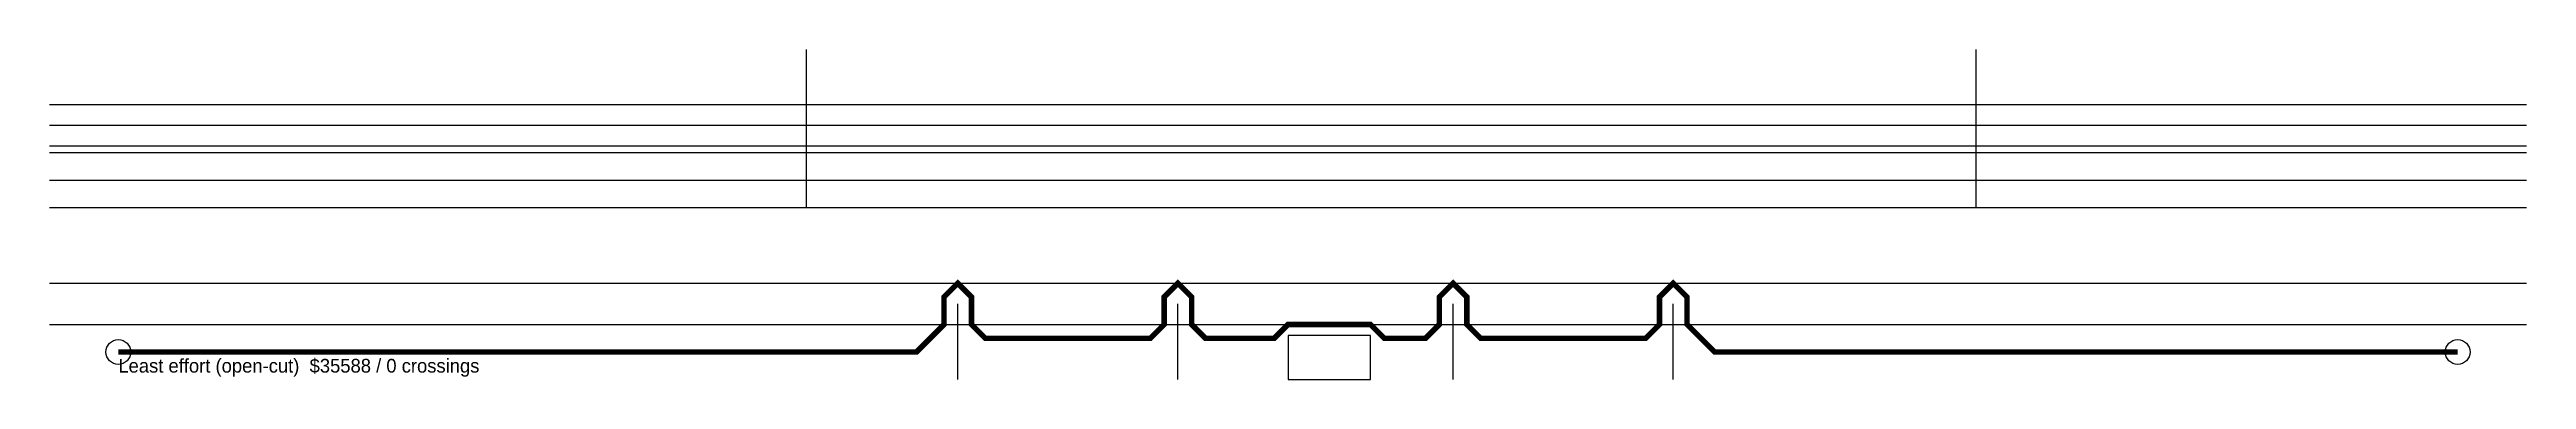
# Model space of a CAD drawing. Header units: metres. Extents: x 30000 to 30180, y 32000 to 32024.
import ezdxf

# ---------------------------------------------------------------- set-up
doc = ezdxf.new("R2010")
doc.units = ezdxf.units.M
for name, color, linetype in [('U-EXIST-CHAMBER', 7, 'Continuous'), ('U-EXIST-GAS', 2, 'Continuous'), ('U-EXIST-POWER', 1, 'Continuous'), ('U-EXIST-SEWER', 3, 'Continuous'), ('U-EXIST-TELE', 30, 'Continuous'), ('U-EXIST-WATER', 5, 'Continuous'), ('U-PROP-MANHOLE', 6, 'Continuous'), ('U-PROP-ROUTE', 6, 'Continuous'), ('U-PROP-TEXT', 7, 'Continuous'), ('V-TOPO-KERB', 9, 'Continuous'), ('V-TOPO-ROAD', 8, 'Continuous')]:
    doc.layers.add(name, color=color, linetype=linetype)

msp = doc.modelspace()

# ---------------------------------------------------------------- linework, layer by layer
at = {"layer": 'U-EXIST-CHAMBER'}
msp.add_lwpolyline([(30090, 32000), (30096, 32000), (30096, 32003.2), (30090, 32003.2), (30090, 32000)], dxfattribs=at)
at = {"layer": 'U-EXIST-GAS'}
for points in [[(30000, 32016.5), (30180, 32016.5)], [(30082, 32000), (30082, 32005.5)], [(30118, 32000), (30118, 32005.5)]]:
    msp.add_lwpolyline(points, dxfattribs=at)
at = {"layer": 'U-EXIST-POWER'}
for points in [[(30000, 32018.5), (30180, 32018.5)], [(30066, 32000), (30066, 32005.5)], [(30102, 32000), (30102, 32005.5)]]:
    msp.add_lwpolyline(points, dxfattribs=at)
at = {"layer": 'U-EXIST-SEWER'}
msp.add_lwpolyline([(30000, 32012.5), (30180, 32012.5)], dxfattribs=at)
at = {"layer": 'U-EXIST-TELE'}
for points in [[(30055, 32012.5), (30055, 32024)], [(30140, 32012.5), (30140, 32024)], [(30000, 32020), (30180, 32020)]]:
    msp.add_lwpolyline(points, dxfattribs=at)
at = {"layer": 'U-EXIST-WATER'}
msp.add_lwpolyline([(30000, 32014.5), (30180, 32014.5)], dxfattribs=at)
at = {"layer": 'U-PROP-MANHOLE', "color": 4}
for centre in [(30005, 32002), (30175, 32002)]:
    msp.add_circle(centre, 0.9, dxfattribs=at)
at = {"layer": 'U-PROP-ROUTE', "color": 4, "const_width": 0.4}
msp.add_lwpolyline([(30005, 32002), (30063, 32002), (30065, 32004), (30065, 32006), (30066, 32007), (30067, 32006), (30067, 32004), (30068, 32003), (30080, 32003), (30081, 32004), (30081, 32006), (30082, 32007), (30083, 32006), (30083, 32004), (30084, 32003), (30089, 32003), (30090, 32004), (30096, 32004), (30097, 32003), (30100, 32003), (30101, 32004), (30101, 32006), (30102, 32007), (30103, 32006), (30103, 32004), (30104, 32003), (30116, 32003), (30117, 32004), (30117, 32006), (30118, 32007), (30119, 32006), (30119, 32004), (30121, 32002), (30175, 32002)], dxfattribs=at)
at = {"layer": 'V-TOPO-KERB'}
for points in [[(30000, 32017), (30180, 32017)], [(30000, 32007), (30180, 32007)]]:
    msp.add_lwpolyline(points, dxfattribs=at)
at = {"layer": 'V-TOPO-ROAD'}
for points in [[(30000, 32020), (30180, 32020)], [(30000, 32004), (30180, 32004)]]:
    msp.add_lwpolyline(points, dxfattribs=at)

# ---------------------------------------------------------------- texts
at = {"layer": 'U-PROP-TEXT', "color": 4}
msp.add_text('Least effort (open-cut)  $35588 / 0 crossings', height=1, dxfattribs=at).set_placement((30005, 32000.5))

doc.saveas('drawing.dxf')
